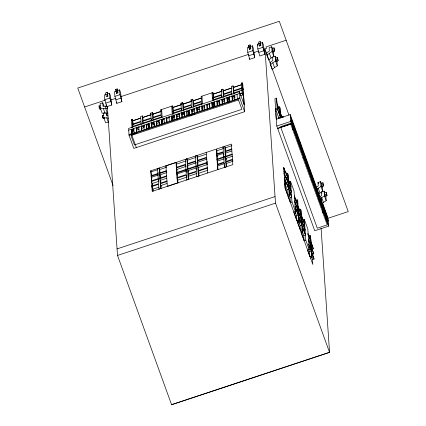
<?xml version="1.0" encoding="UTF-8"?>
<svg xmlns="http://www.w3.org/2000/svg" width="426" height="426" viewBox="0 0 426 426"><rect width="100%" height="100%" fill="white"/><g stroke="black" fill="none" stroke-linecap="round" stroke-linejoin="round"><path stroke-width="0.64" d="M321.417 200.747L321.699 197.653L324.442 195.96L324.111 191.136L321.492 192.014L321.726 195.438L319.559 196.945M266.969 55.353L269.328 53.261L272.07 51.573L271.74 46.743L269.12 47.621L269.354 51.051L266.793 52.781L266.969 55.353L268.71 60.109L271.069 58.016L273.812 56.323L273.487 51.498M270.451 64.858L272.816 62.771L275.558 61.078L275.228 56.253L272.608 57.132L272.842 60.556L270.276 62.287L270.451 64.858L272.198 69.614L274.557 67.521L277.299 65.833L276.969 61.009M317.269 188.984L320.954 186.455L320.629 181.63L318.004 182.509L318.238 185.933L316.864 186.982M319.01 193.734L322.7 191.21L322.37 186.38M320.283 198.905L321.699 197.653L323.446 202.403L322.498 203.229M272.512 50.822L274.158 49.778L274.03 47.845L272.352 48.404L272.512 50.822L273.002 52.153L274.648 51.109L274.03 47.845M276 60.327L277.645 59.283L277.512 57.35L275.835 57.915L276 60.327L276.49 61.658L278.135 60.62L277.512 57.35M321.401 185.704L323.046 184.66L322.913 182.727L321.236 183.292L321.401 185.704L321.891 187.035L323.536 185.997L322.913 182.727M324.889 195.209L326.534 194.171L326.401 192.238L324.724 192.797L324.889 195.209L325.379 196.546L327.019 195.502L326.401 192.238M323.446 202.403L326.188 200.715L325.858 195.891M107.091 92.245L105.68 92.714L105.813 94.647L106.42 96.713L107.831 96.249L107.666 93.832L107.091 92.245L107.831 96.249M115.755 89.38L117.171 88.912L117.746 90.498L117.911 92.911L116.495 93.379L115.755 89.38L116.138 90.434M248.603 45.348L250.019 44.879L250.595 46.466L250.76 48.883L249.343 49.347L248.603 45.348L248.986 46.407M260.094 41.546L258.683 42.014L258.816 43.947L259.423 46.013L260.834 45.545L260.669 43.133L260.094 41.546L260.834 45.545M105.669 94.497L104.492 94.886L104.823 99.711L106.756 106.692L111.793 105.025L110.43 95.696L109.53 93.214L107.666 93.832M116.33 90.967L114.567 91.547L114.898 96.372L116.831 103.358L121.873 101.686L120.505 92.357L119.61 89.881L117.746 90.498M249.178 46.935L247.421 47.52L247.746 52.345L249.684 59.326L254.721 57.659L253.353 48.33L252.458 45.848L250.595 46.466M260.669 43.133L262.533 42.515L263.433 44.991L264.796 54.32L259.759 55.992L257.826 49.006L257.496 44.182L259.258 43.601M248.736 47.281L250.153 46.817L250.019 44.879M258.816 43.947L260.227 43.479M105.813 94.647L107.224 94.183M115.888 91.313L117.299 90.844L117.171 88.912M104.823 99.711L109.86 98.044L109.53 93.214M114.898 96.372L119.935 94.705L119.61 89.881M247.746 52.345L252.788 50.678L252.458 45.848M257.826 49.006L262.863 47.339L262.533 42.515M84.62 106.99L105.206 100.169M286.165 40.241L266.01 46.913L266.548 48.404L263.715 49.341M110.771 99.993L115.803 98.326M120.84 96.659L248.608 54.342M253.646 52.675L258.678 51.008M104.019 106.34L102.725 102.767L100.099 103.64L100.429 108.465L102.155 113.225L105.004 113.05L107.538 113.513L105.818 108.752L105.643 106.18L106.761 105.808M105.829 103.108L110.866 101.441L109.86 98.044M115.909 99.769L120.947 98.102L119.935 94.705M248.757 55.742L253.795 54.075L252.788 50.678M258.832 52.403L263.87 50.737L262.863 47.339M100.818 109.173L99.673 109.226L99.189 107.89L99.061 105.957L100.179 105.584M107.496 108.193L105.818 108.752L103.278 108.289L100.429 108.465M105.126 112.634L103.55 113.156L103.88 117.986L105.6 122.747L108.449 122.571L106.729 117.81L103.88 117.986M104.833 118.668L103.124 118.742L102.639 117.411L102.506 115.473L103.63 115.105M131.975 127.864L131.405 119.514L132.246 119.237L132.816 120.824L133.066 124.461M143.109 120.515L142.902 117.485L142.327 115.899L140.649 116.452L140.979 121.303L132.577 124.088L132.246 119.237M142.327 115.899L142.662 120.75L151.06 117.97L150.724 113.114L152.407 112.56L152.998 114.195L153.206 117.23M152.407 112.56L152.737 117.411L161.129 114.637L160.794 109.78L172.551 105.888L173.11 107.427L173.355 111.064M172.551 105.888L172.881 110.739L181.279 107.959L180.949 103.108L182.632 102.549L183.207 104.136L183.452 107.778M182.632 102.549L182.962 107.405L191.359 104.62L191.029 99.769L192.706 99.215L193.282 100.802L193.532 104.439M213.623 97.107L213.421 94.077L212.862 92.538L201.104 96.43L201.434 101.287L193.037 104.066L192.706 99.215M212.35 97.671L221.589 94.609L221.259 89.758L222.926 89.204L223.501 90.791L223.746 94.434M233.821 91.042L233.57 87.399L233.017 85.866L231.334 86.419L231.669 91.27L223.256 94.061L222.926 89.204M241.744 87.937L241.414 83.081L242.256 82.804L242.793 84.289L244.662 111.692L133.812 148.408L129.051 135.266L128.583 128.418L239.433 91.702L244.247 104.993M132.784 120.723L140.585 118.14M142.87 117.384L151.267 114.605M152.945 114.046L161.337 111.271M173.089 107.373L181.487 104.594M183.169 104.04L191.567 101.255L191.029 99.769M193.244 100.701L201.045 98.118M223.464 90.695L231.275 88.107M233.554 87.351L241.952 84.572L233.57 87.399M132.816 120.824L140.623 118.242M142.902 117.485L150.703 114.903M173.11 107.427L181.508 104.642M183.207 104.136L191.604 101.356M193.282 100.802L201.077 98.22M221.818 91.292L213.421 94.077L221.797 91.244L221.259 89.758M223.501 90.791L231.313 88.203M152.998 114.195L161.39 111.42M132.79 127.273L132.614 124.658L141.017 121.879L141.198 124.488M142.875 123.929L142.699 121.319L151.097 118.54L151.491 119.631M152.955 120.595L152.774 117.986L161.166 115.206L161.342 117.816M173.1 113.923L172.924 111.314L181.322 108.529L181.705 109.588M183.18 110.584L182.999 107.975L191.396 105.195L191.578 107.805M193.255 107.245L193.079 104.636L201.477 101.857L201.652 104.466M212.393 98.241L221.626 95.179L222.202 96.766L213.804 99.551L213.229 97.964L213.41 100.573M223.469 97.24L223.293 94.631L231.707 91.846L231.882 94.455M233.565 93.896L233.384 91.286L242.623 88.23L243.161 89.716M140.995 123.662L133.189 126.245L132.614 124.658M173.584 114.205L173.499 112.895L181.897 110.116M183.665 110.866L183.574 109.562L191.972 106.777M201.45 103.64L193.654 106.223L193.079 104.636M231.68 93.629L223.868 96.217L223.293 94.631M234.034 94.13L233.943 92.825L242.341 90.04M151.688 120.175L143.29 122.96L142.699 121.319M161.758 116.841L153.371 119.621L152.774 117.986M128.705 130.191L239.556 93.48M240.296 93.667L242.096 93.076L241.782 88.507L242.154 89.529M136.549 128.322L138.951 127.523M144.148 125.803L143.03 126.176L143.605 127.757L141.927 128.317L141.352 126.73M148.376 128.998L148.067 124.504L149.185 124.136M151.986 123.205L153.104 122.837L153.679 124.424L152.002 124.978L151.427 123.391M156.704 121.644L159.1 120.851M161.497 120.057L162.338 119.781L162.599 123.631M172.722 120.936L172.413 116.442L173.254 116.165L173.829 117.752L172.988 118.029L173.164 120.595M176.854 114.972L179.852 113.976M186.689 111.713L188.367 111.159L188.942 112.746L189.117 115.313M191.727 110.046L192.85 109.674M197.105 108.268L198.953 107.656M201.413 106.835L202.643 106.431L203.026 107.485M212.984 106.947L212.723 103.092L214.763 102.416M217.761 101.425L219.56 100.829M221.962 100.035L224.747 99.109M226.989 98.369L228.671 97.81L229.396 101.372M240.317 93.954L242.953 93.081L242.256 82.804M131.767 133.876L131.512 130.148L134.03 129.318L133.743 128.524L134.057 133.12M136.821 132.422L136.549 128.482L139.068 127.646L138.78 126.852L139.094 131.453M141.858 130.755L141.586 126.815L144.11 125.979L143.823 125.185L144.132 129.781M146.895 129.083L146.629 125.143L149.148 124.307L149.324 126.937M151.933 127.417L151.667 123.476L154.185 122.64M156.992 125.745L156.72 121.799L159.239 120.968M162.029 124.072L161.758 120.132L164.282 119.296L163.994 118.503L164.303 123.103M167.067 122.406L166.8 118.465L169.319 117.629L169.031 116.836L169.346 121.437M172.104 120.734L171.838 116.793L174.356 115.963L174.069 115.169L174.383 119.765M177.147 119.067L176.875 115.126L179.394 114.29L179.106 113.497L179.421 118.098M182.184 117.4L181.913 113.46L184.431 112.624M187.222 115.728L186.955 111.788L189.474 110.952M192.259 114.061L191.993 110.121L194.496 109.29L194.208 108.497L194.522 113.098M197.281 112.4L197.014 108.454L199.533 107.624L199.246 106.83L199.56 111.426M202.323 110.728L202.052 106.788L204.571 105.952L204.283 105.158L204.597 109.759M207.361 109.061L207.089 105.121L209.608 104.285L209.789 106.915M212.398 107.395L212.132 103.449L214.651 102.618M217.436 105.723L217.169 101.782L219.688 100.946M222.473 104.056L222.207 100.115L224.726 99.279L224.438 98.486L224.752 103.087M227.516 102.389L227.244 98.443L229.763 97.613L229.476 96.819L229.79 101.415M232.553 100.717L232.282 96.777L234.806 95.941L234.518 95.147L234.827 99.748M196.961 109.796L198.761 109.2M136.522 130.106L138.924 129.312M156.677 123.428L159.675 122.438M176.827 116.756L179.825 115.766M197.062 110.057L199.522 109.242M201.988 108.422L203.218 108.018M213.474 107.245L213.298 104.679L214.14 104.402L213.564 102.815M217.138 103.406L219.534 102.613M240.307 95.791L243.55 94.716L242.953 93.081M129.003 134.541L131.522 133.705M237.33 98.662L239.849 97.831M131.538 133.956L237.351 98.912L237.037 94.316M129.051 135.266L239.902 98.555L239.433 91.702M132.454 134.541L134.344 133.913M134.973 133.705L136.863 133.077M190.417 115.345L192.307 114.716M192.93 114.514L194.81 113.891M277.986 107.411L279.664 106.851L279.994 111.703L277.118 103.763L276.501 98.118L274.924 98.64L276.793 126.043L314.729 230.759L328.638 226.153L328.169 219.305L290.234 114.583L276.224 119.227M275.739 112.16L275.521 108.949L277.198 108.396L276.501 98.118M275.808 109.743L277.486 109.189M278.913 112.645L280.036 112.278L277.156 104.333L277.47 108.902L280.345 116.841L280.036 112.278M278.684 117.682L280.367 117.129M281.432 116.926L283.114 116.373L283.194 117.587M276.793 126.043L290.702 121.437L290.234 114.583M291.565 123.817L277.656 128.423L291.565 123.817L291.219 118.742M150.793 170.805L231.414 144.105L232.814 164.654L152.194 191.354L150.793 170.805L151.422 175.485M176.007 162.508L165.927 165.847L167.327 186.396L177.408 183.063L176.007 162.508L176.582 164.095L176.827 167.732M176.337 167.359L185.576 164.303L185.246 159.452L186.923 158.893L187.254 163.744L195.651 160.964L195.321 156.113L196.998 155.554L197.329 160.41L206.551 157.3M151.171 171.843L157.892 169.617L157.513 168.579M187.658 163.872L187.408 160.229L195.806 157.45L195.305 156.06M159.979 173.148L159.734 169.511L166.449 167.285M197.765 160.128L197.557 157.093L206.179 154.239M231.968 145.639L225.253 147.865L225.498 151.507M176.582 164.095L185.816 161.033M217.095 153.781L216.887 150.745L223.607 148.52M216.626 153.962L223.346 151.736L223.016 146.885L223.41 147.976M231.744 148.956L225.024 151.182L224.694 146.326L225.647 148.956M185.97 165.863L185.614 164.873L176.375 167.929L176.912 169.42L177.136 172.679M187.605 168.882L187.291 164.319L195.688 161.534L196.003 166.103M197.68 165.544L197.371 160.98L206.589 157.87M225.413 156.417L225.066 151.752L231.781 149.526M151.198 176.327L157.918 174.101L158.259 175.043L151.544 177.269L151.762 180.528M159.91 178.111L159.601 173.542L166.3 171.268M198.026 165.432L197.802 162.168L207.036 159.111M187.983 168.866L187.76 165.607L196.157 162.823L195.848 161.965M231.659 151.07L225.551 153.088L225.769 156.353M176.912 169.42L186.151 166.358M176.689 172.498L206.903 162.439M223.73 156.976L225.375 156.321M166.63 175.885L151.475 180.794M151.549 181.465L166.651 176.407M206.956 163.057L176.726 173.068L177.45 175.075M217.052 159.771L232.133 154.665M177.035 177.637L186.274 174.58L185.965 170.011L186.284 170.901L177.051 173.962L177.317 177.876M196.471 167.865L188.074 170.645L188.297 173.909M217.787 164.974L217.521 161.06L224.236 158.834M198.463 170.815L198.239 167.556L207.478 164.495M232.671 156.15L225.956 158.376L226.174 161.64M166.63 178.244L160.522 180.267L160.746 183.531M158.392 181.471L152.29 183.494L152.465 186.103M151.842 185.981L158.563 183.755L158.254 179.186L158.637 180.257M166.96 180.975L160.24 183.201L159.931 178.632L160.89 181.284M207.27 167.626L198.031 170.682L197.723 166.119L198.239 167.556M151.885 186.551L158.6 184.325L158.93 189.181L160.613 188.622L160.282 183.771L166.997 181.545M186.625 179.953L188.324 179.447L187.994 174.591L196.391 171.811L196.721 176.662L198.399 176.108L198.069 171.257L207.308 168.195M217.404 164.91L224.124 162.684L224.454 167.535L226.131 166.981L225.801 162.125L232.521 159.904M217.995 169.489L217.745 165.852L224.465 163.627M226.494 166.497L226.286 163.467L233.006 161.241M188.793 179.261L188.585 176.231L196.386 173.648M167.019 183.484L160.911 185.507L161.119 188.537M177.983 183.175L177.775 180.139L187.014 177.083M198.995 176.273L198.788 173.238L207.409 170.384M158.941 187.158L152.833 189.181L153.003 191.604M303.317 154.734L304.159 154.457L304.473 159.052M305.043 159.494L305.879 159.218L306.193 163.813M283.854 169.58L283.833 167.727L285.505 172.338M306.768 164.255L307.604 163.973L307.918 168.574M286.027 174.106L287.71 173.547L288.04 178.403L285.74 172.056L284.062 172.61L283.934 170.794M284.275 175.794L284.099 173.185L285.777 172.626L285.74 172.056M308.488 169.015L309.329 168.733L309.643 173.334M284.414 177.749L286.091 177.195L291.262 191.471M284.675 181.582L284.451 178.318L286.128 177.764L286.091 177.195M286.4 179.527L288.077 178.973L285.777 172.626M310.213 173.771L311.055 173.494L311.369 178.095M284.76 182.887L286.442 182.333L288.737 188.681L288.429 184.112L286.751 184.666M286.48 182.903L288.78 189.25L289.11 194.102L287.428 194.655L285.132 188.313L284.802 183.457L286.48 182.903L286.442 182.333M289.009 182.003L290.58 181.481L294.031 191.002L295.431 211.557L293.754 212.111L296.917 220.838L298.594 220.279L298.264 215.428L295.101 206.701M311.933 178.515L312.775 178.238L313.089 182.839M285.132 188.313L283.833 167.727M289.275 187.461L290.953 186.907L288.652 180.56L288.966 185.129M287.428 194.655L287.097 189.804L288.78 189.25M313.658 183.276L314.5 182.999L314.809 187.6M117.059 248.906L275.042 196.588M289.621 192.6L291.304 192.046L286.128 177.764M290.356 202.574L288.056 196.226L289.685 195.688L289.355 190.837L291.65 197.185L290.026 197.723L290.356 202.574L291.986 202.036L290.58 181.481M315.384 188.036L316.22 187.76L316.534 192.36M317.109 192.797L317.945 192.52L318.259 197.121M298.961 209.805L300.639 209.251L300.974 214.102L298.099 206.168L297.769 201.317L297.194 199.73L295.617 200.252L294.488 197.131M318.829 197.557L319.67 197.281L319.985 201.876M296.48 205.513L297.561 205.151L294.403 196.429M296.235 210.849L297.912 210.29L298.221 214.858L295.064 206.131M296.917 220.838L296.581 215.987L298.264 215.428M299.925 215.034L301.012 214.672L298.136 206.738L298.45 211.307M299.68 220.364L301.363 219.811L301.672 224.38L298.796 216.445L298.488 211.876M308.898 244.78L311.193 251.127L311.528 255.983L309.846 256.537L307.545 250.19L309.228 249.636L307.828 229.081L304.377 219.56L302.801 220.082L302.353 218.836M302.045 229.8L300.415 230.338L297.54 222.409L299.169 221.866L298.839 217.015L301.709 224.949L302.045 229.8L302.62 231.387L300.937 231.946L304.1 240.669L305.777 240.115L304.377 219.56M300.415 230.338L300.085 225.487L301.709 224.949M303.12 225.524L304.75 224.987L301.587 216.259L301.896 220.828M303.418 230.679L305.096 230.125L294.749 201.562M304.1 240.669L303.77 235.818L305.447 235.264L302.284 226.536L302.62 231.387M308.552 235.951L310.128 235.429C311.097 239.902 311.411 244.519 313.371 248.784L311.795 249.306M308.919 241.372L310.495 240.85L308.195 234.508M309.723 246.361L310.847 245.988L311.156 250.557L308.855 244.21M309.846 256.537L309.516 251.686L311.193 251.127M312.04 254.482L313.717 253.923L313.68 253.353L308.509 239.071M310.527 258.087L312.104 257.565L311.768 252.714L314.068 259.061L312.498 259.583L311.662 257.277M329.548 352.307L171.571 404.7L329.554 352.382L321.087 228.208M105.643 106.18L102.959 106.196L102.725 102.767M99.189 107.89L100.903 107.81M102.639 117.411L104.354 117.331M107.863 115.819L106.409 115.712L106.212 112.858M106.729 117.81L108.63 118.156M274.158 49.778L274.648 51.109M277.645 59.283L278.135 60.62M323.046 184.66L323.536 185.997M326.534 194.171L327.019 195.502M271.74 46.743L272.352 48.404M275.228 56.253L275.835 57.915M320.629 181.63L321.236 183.292M324.111 191.136L324.724 192.797M272.07 51.573L273.812 56.323M275.558 61.078L277.299 65.833M320.954 186.455L322.7 191.21M324.442 195.96L326.188 200.715M318.004 182.509L318.44 183.697M321.492 192.014L321.928 193.202M269.328 53.261L271.069 58.016M272.816 62.771L274.557 67.521M318.211 188.143L319.958 192.898M270.276 62.287L270.712 63.479M290.356 116.362L328.292 221.078M288.956 115.116L264.972 48.926L275.489 203.138L117.507 255.456L107.336 106.25M290.654 120.707L291.517 123.087M327.727 223.048L328.59 225.429M291.533 123.338L327.743 223.299L327.429 218.698M290.702 121.437L328.638 226.153M290.692 123.615L291.123 124.807M292.417 128.375L292.848 129.568M302.982 157.545L303.413 158.738M322.594 211.674L323.025 212.867M257.496 44.182L257.943 45.422M279.664 106.851L280.239 108.438L280.569 113.289L282.118 117.565M281.937 117.523L280.606 113.864L280.878 117.778M280.43 113.843L281.538 116.894M277.198 108.396L280.75 118.183M275.521 108.949L279.067 118.742M287.71 173.547L288.285 175.134L288.615 179.99L290.915 186.338M300.639 209.251L301.214 210.838L301.549 215.689L304.707 224.417M294.361 195.853L297.524 204.581L297.194 199.73M308.158 233.933L310.458 240.28L310.128 235.429M313.371 248.784L311.071 242.437L311.379 247.005M288.173 179.697L288.801 181.428M297.96 206.722L299.068 209.773M307.716 233.645L308.344 235.376M310.799 242.154L311.427 243.885M283.732 167.759L285.404 172.376M294.712 200.992L305.059 229.555M308.546 239.641L313.717 253.923M284.477 173.765L285.521 176.652M284.099 173.185L285.564 177.221M291.613 196.61L289.313 190.262L289.004 185.699M305.41 234.689L302.247 225.966L301.938 221.398M284.829 178.904L285.873 181.79M284.451 178.318L286.123 182.935M289.11 194.102L289.685 195.688M291.986 202.036L295.431 211.557M298.594 220.279L299.169 221.866M305.777 240.115L309.228 249.636M311.528 255.983L312.104 257.565M285.18 184.043L286.016 186.348M295.191 211.674L295.868 213.543M298.887 221.882L299.329 223.102M302.375 231.51L303.051 233.379M289.398 195.992L290.026 197.723M298.759 221.824L300.085 225.487M284.802 183.457L287.097 189.804M295.005 211.621L296.581 215.987M301.959 230.833L303.77 235.818M308.68 249.375L309.516 251.686M285.234 188.276L312.828 264.434L312.455 259.013M241.414 83.081L241.771 84.076M243.124 89.146L242.586 87.655L233.347 90.717L233.017 85.866M242.112 93.358L242.708 94.993M239.902 98.555L244.662 111.692M275.484 203.064L329.554 352.382M233.384 91.286L233.943 92.825M232.282 96.777L231.994 95.983L232.308 100.584M227.244 98.443L226.957 97.65L227.271 102.251M223.623 99.482L224.198 101.069L222.537 101.622L222.154 100.563M222.207 100.115L221.919 99.322L222.234 103.917M217.169 101.782L216.882 100.989L217.196 105.589M232.095 154.095L216.978 159.1M212.723 103.092L213.298 104.679M232.442 159.233L225.764 161.555L225.45 156.986L226.355 159.494M212.132 103.449L211.844 102.655L212.153 107.256M232.484 159.803L232.841 160.794M225.066 151.752L225.982 154.281M207.089 105.121L206.802 104.327L207.116 108.923M225.801 162.125L226.286 163.467M202.052 106.788L201.764 105.994L202.078 110.595M216.887 150.745L216.296 149.111L217.697 169.66M217.409 156.587L216.669 154.531L223.384 152.306L223.698 156.875M217.015 159.67L217.521 161.06M217.329 164.239L224.081 162.114L223.772 157.545M197.014 108.454L196.727 107.661L197.041 112.262M217.366 164.809L217.745 165.852M193.409 109.487L193.984 111.074L192.302 111.633L191.918 110.574M191.993 110.121L191.705 109.328L192.019 113.928M206.94 163.009L207.308 164.015M186.955 111.788L186.668 110.994L186.977 115.595M207.292 168.148L207.67 169.186M182.999 107.975L183.574 109.562M180.949 103.108L181.311 104.098M181.913 113.46L181.625 112.666L181.939 117.262M196.982 155.506L197.557 157.093M197.371 160.98L197.802 162.168M198.069 171.257L198.788 173.238M176.875 115.126L176.588 114.333L176.902 118.934M172.924 111.314L173.499 112.895M172.413 116.442L172.988 118.029M171.838 116.793L171.55 116L171.864 120.601M186.907 158.845L187.408 160.229M187.291 164.319L187.76 165.607M188.521 171.886L187.642 169.452L187.957 174.021L196.354 171.241L196.04 166.672M187.994 174.591L188.585 176.231M166.8 118.465L166.513 117.672L166.827 122.267M186.487 175.634L186.838 176.598M160.794 109.78L161.156 110.771M161.758 120.132L161.475 119.339L161.784 123.939M161.688 120.585L162.072 121.644M156.72 121.799L156.433 121.005L156.747 125.606M177.775 180.139L177.078 178.206L186.311 175.15L186.647 180.001M150.724 113.114L151.086 114.109M151.667 123.476L151.379 122.683L151.693 127.278M165.911 165.794L166.278 166.806M166.257 170.698L159.558 172.972L159.228 168.121L157.551 168.675L157.881 173.531L151.124 175.656M166.47 171.747L166.784 172.61L160.064 174.83L160.288 178.095M148.067 124.504L148.642 126.091L148.818 128.663M146.629 125.143L146.342 124.349L146.656 128.95M159.191 168.02L159.734 169.511M159.601 173.542L160.368 176.731M141.586 126.815L141.299 126.021L141.613 130.617M160.282 183.771L161.262 186.471M136.549 128.482L136.261 127.688L136.576 132.284M131.405 119.514L131.762 120.505M151.166 176.226L151.928 178.34M151.518 181.364L152.673 184.554M151.826 185.933L152.22 187.019M131.512 130.148L131.224 129.355L131.57 134.43L136.331 147.572M151.864 186.503L153.211 190.22M131.458 131.155L132.593 134.286M106.921 106.638L107.464 108.124M106.388 112.885L107.469 115.861M103.278 108.289L105.004 113.05M99.061 105.957L99.54 107.288M102.506 115.473L102.831 116.367M113.114 185.645L77.756 88.049L279.302 21.3L348.244 211.6L328.089 218.272L322.658 203.255L322.817 205.556M117.501 255.387L171.571 404.7M250.153 46.817L250.76 48.883M117.299 90.844L117.911 92.911M263.87 50.737L264.796 54.32M253.795 54.075L254.721 57.659M120.947 98.102L121.873 101.686M110.866 101.441L111.793 105.025M326.88 220.918L326.566 216.317L325.73 216.6L325.906 219.225M325.704 213.937L326.018 218.538M325.155 216.158L324.846 211.557L324.005 211.839L324.181 214.464M323.984 209.177L324.292 213.777M323.558 205.737L323.723 208.17M321.768 185.23L321.891 187.035M323.435 211.397L323.121 206.802L322.28 207.079L322.461 209.704M322.258 204.421L322.573 209.017M321.71 206.637L321.396 202.041L320.554 202.318L320.735 204.943M320.533 199.661L320.847 204.256M318.808 194.9L319.122 199.496M318.877 198.212L319.01 200.188M317.082 190.14L317.397 194.741M317.152 193.452L317.285 195.427M315.357 185.379L315.671 189.98M315.474 189.352L315.56 190.667M313.637 180.619L313.951 185.219M313.749 184.591L313.84 185.906M311.917 175.874L312.231 180.475M312.024 179.831L312.114 181.146M310.192 171.114L310.506 175.714M308.467 166.353L308.781 170.954M314.068 259.061L311.731 252.144L311.422 247.575M306.741 161.598L307.055 166.193M305.021 156.837L305.33 161.433M310.495 240.85L310.804 245.419M303.296 152.077L303.61 156.672M302.748 154.292L302.433 149.696L301.592 149.973L301.683 151.289M301.571 147.316L301.885 151.912M301.022 149.537L300.708 144.936L299.867 145.213L299.957 146.528M299.845 142.556L300.16 147.156M299.292 144.76L298.977 140.159L298.136 140.436L298.275 142.406M298.115 137.779L298.429 142.38M297.566 140L297.252 135.399L296.416 135.676L296.549 137.651M296.389 133.018L296.704 137.619M295.841 135.239L295.527 130.638L294.691 130.92L294.824 132.891M301.012 214.672L301.32 219.241M294.67 128.258L294.978 132.859M294.121 130.478L293.807 125.878L292.966 126.16L293.099 128.13M292.944 123.497L293.258 128.098M292.396 125.718L292.082 121.122L291.24 121.399L291.421 124.025M297.561 205.151L297.875 209.72M297.417 220.588L297.54 222.409M288.077 178.973L288.391 183.542M287.976 195.012L288.056 196.226M276.41 60.455L276.49 61.658M275.83 113.444L276.176 118.582M259.338 44.805L259.423 46.013M249.263 48.143L249.343 49.347M249.593 58.042L249.684 59.326M243.55 94.716L244.204 104.349M234.806 95.941L234.939 97.911M228.671 97.81L228.975 102.304M221.626 95.179L221.808 97.788M224.545 164.841L224.71 167.264M223.858 155.208L223.725 153.248L217.01 155.474L217.276 159.388M219.821 102.916L219.954 104.892M219.401 100.153L219.715 104.753M214.693 103.273L214.917 106.559M214.363 101.825L214.677 106.42M212.862 92.538L213.192 97.389M212.02 92.815L212.558 100.664M209.32 103.491L209.635 108.092M204.571 105.952L204.704 107.927M207.174 161.065L207.26 162.37M206.221 152.444L207.622 172.999M201.945 96.154L202.472 103.859M202.643 106.431L202.909 110.281M196.514 168.515L196.604 169.82M189.607 112.927L189.74 114.898M189.187 110.158L189.501 114.759M188.367 111.159L188.633 115.009M184.479 113.279L184.66 115.909M184.144 111.83L184.458 116.426M186.284 170.901L186.375 172.21M185.614 164.873L185.922 169.441M181.322 108.529L181.497 111.138M179.394 114.29L179.575 116.921M174.356 115.963L174.447 117.272M171.715 106.165L172.28 114.514M164.457 121.927L164.548 123.242M161.635 109.503L162.162 117.209M159.329 122.278L159.51 124.909M158.951 120.175L159.265 124.77M158.099 172.652L158.179 173.867M157.918 174.101L158.232 178.67M154.228 123.295L154.409 125.926M153.898 121.847L154.212 126.447M151.097 118.54L151.273 121.149M148.86 123.513L149.175 128.114M144.11 125.979L144.196 127.294M134.211 131.943L134.302 133.258M132.555 129.994L132.816 133.849M116.373 91.569L116.495 93.379M116.745 102.07L116.831 103.358M106.622 104.764L106.756 106.692M132.944 129.515L132.103 129.792L132.678 131.378L133.519 131.101L132.944 129.515M183.329 112.826L181.652 113.385L182.227 114.967L183.904 114.413L183.329 112.826M233.714 96.138L232.037 96.697L232.628 98.331L234.311 97.778L233.714 96.138M238.512 99.956L131.022 135.559L134.419 144.941L241.909 109.344L238.512 99.956M290.441 123.354L280.505 126.644L317.29 228.187L327.227 224.901L290.441 123.354"/></g></svg>
